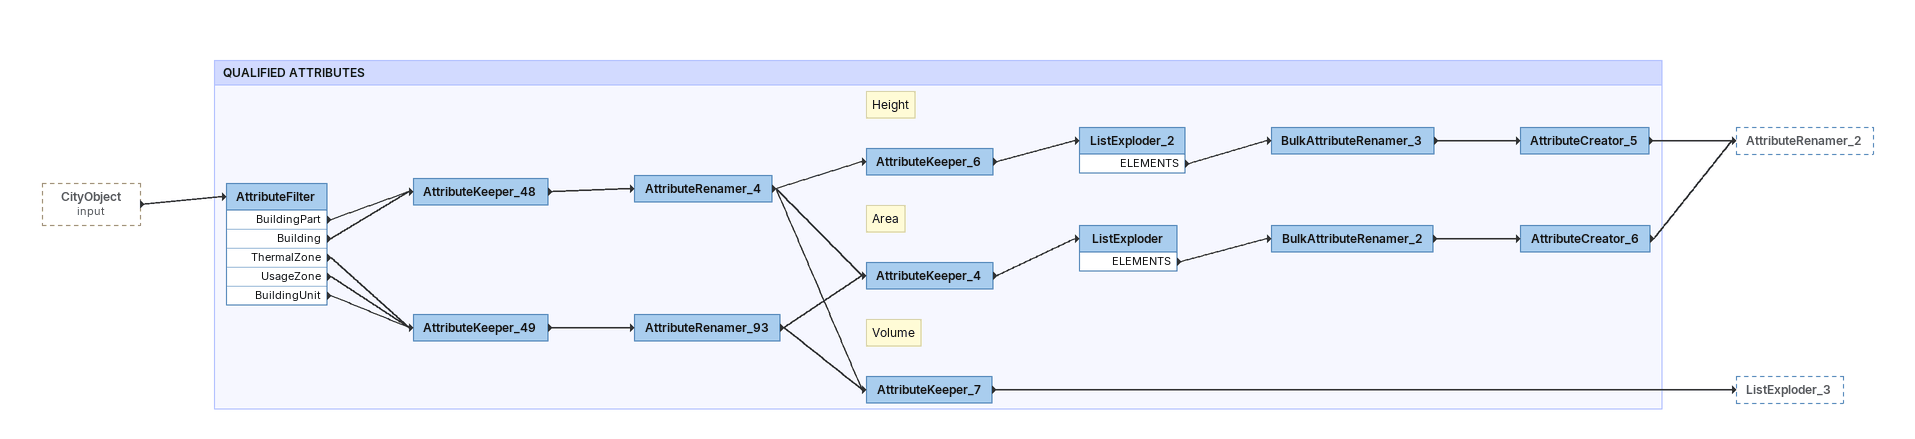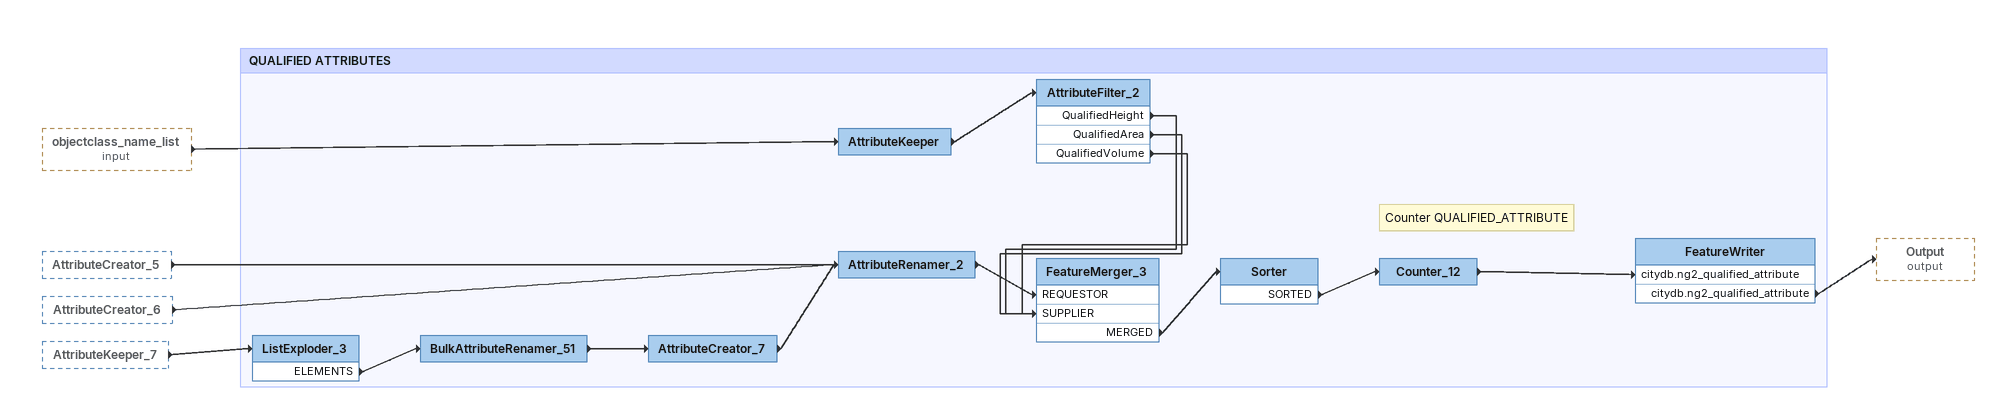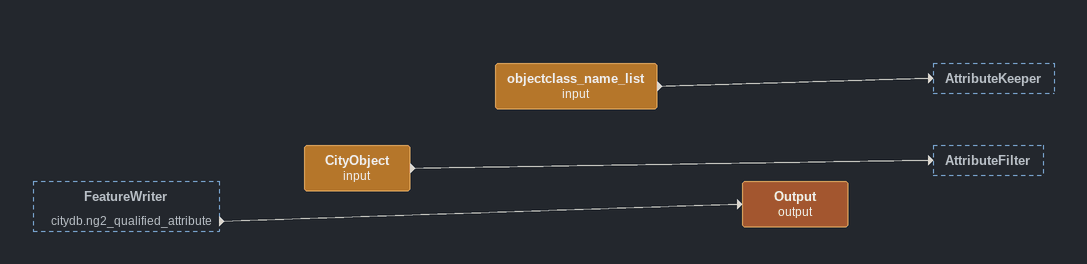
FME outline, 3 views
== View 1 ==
CityObject (input) [outside]
    -> AttributeFilter

Bookmark: QUALIFIED ATTRIBUTES
AttributeFilter
    BuildingPart -> AttributeKeeper_48
    Building -> AttributeKeeper_48
    ThermalZone -> AttributeKeeper_49
    UsageZone -> AttributeKeeper_49
    BuildingUnit -> AttributeKeeper_49
AttributeKeeper_48
    -> AttributeRenamer_4
AttributeRenamer_4
    -> AttributeKeeper_7
    -> AttributeKeeper_6
    -> AttributeKeeper_4
Note: Height
AttributeKeeper_6
    -> ListExploder_2
ListExploder_2
    ELEMENTS -> BulkAttributeRenamer_3
BulkAttributeRenamer_3
    -> AttributeCreator_5
AttributeCreator_5
    -> AttributeRenamer_2
AttributeKeeper_49
    -> AttributeRenamer_93
AttributeRenamer_93
    -> AttributeKeeper_4
    -> AttributeKeeper_7
Note: Area
AttributeKeeper_4
    -> ListExploder
ListExploder
    ELEMENTS -> BulkAttributeRenamer_2
BulkAttributeRenamer_2
    -> AttributeCreator_6
AttributeCreator_6
    -> AttributeRenamer_2
Note: Volume
AttributeKeeper_7
    -> ListExploder_3

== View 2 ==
objectclass_name_list (input) [outside]
    -> AttributeKeeper
AttributeCreator_5 [outside]
    -> AttributeRenamer_2
AttributeCreator_6 [outside]
    -> AttributeRenamer_2
AttributeKeeper_7 [outside]
    -> ListExploder_3

Bookmark: QUALIFIED ATTRIBUTES
ListExploder_3
    ELEMENTS -> BulkAttributeRenamer_51
BulkAttributeRenamer_51
    -> AttributeCreator_7
AttributeCreator_7
    -> AttributeRenamer_2
AttributeRenamer_2
    -> FeatureMerger_3 [REQUESTOR]
AttributeKeeper
    -> AttributeFilter_2
AttributeFilter_2
    QualifiedHeight -> FeatureMerger_3 [SUPPLIER]
    QualifiedArea -> FeatureMerger_3 [SUPPLIER]
    QualifiedVolume -> FeatureMerger_3 [SUPPLIER]
FeatureMerger_3
    MERGED -> Sorter
Sorter
    SORTED -> Counter_12
Note: Counter QUALIFIED_ATTRIBUTE
Counter_12
    -> FeatureWriter [citydb.ng2_qualified_attribute]
FeatureWriter
    citydb.ng2_qualified_attribute -> Output (output)

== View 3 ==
FeatureWriter [outside]
    citydb.ng2_qualified_attribute -> Output (output)
CityObject (input)
    -> AttributeFilter
objectclass_name_list (input)
    -> AttributeKeeper
Output (output)
